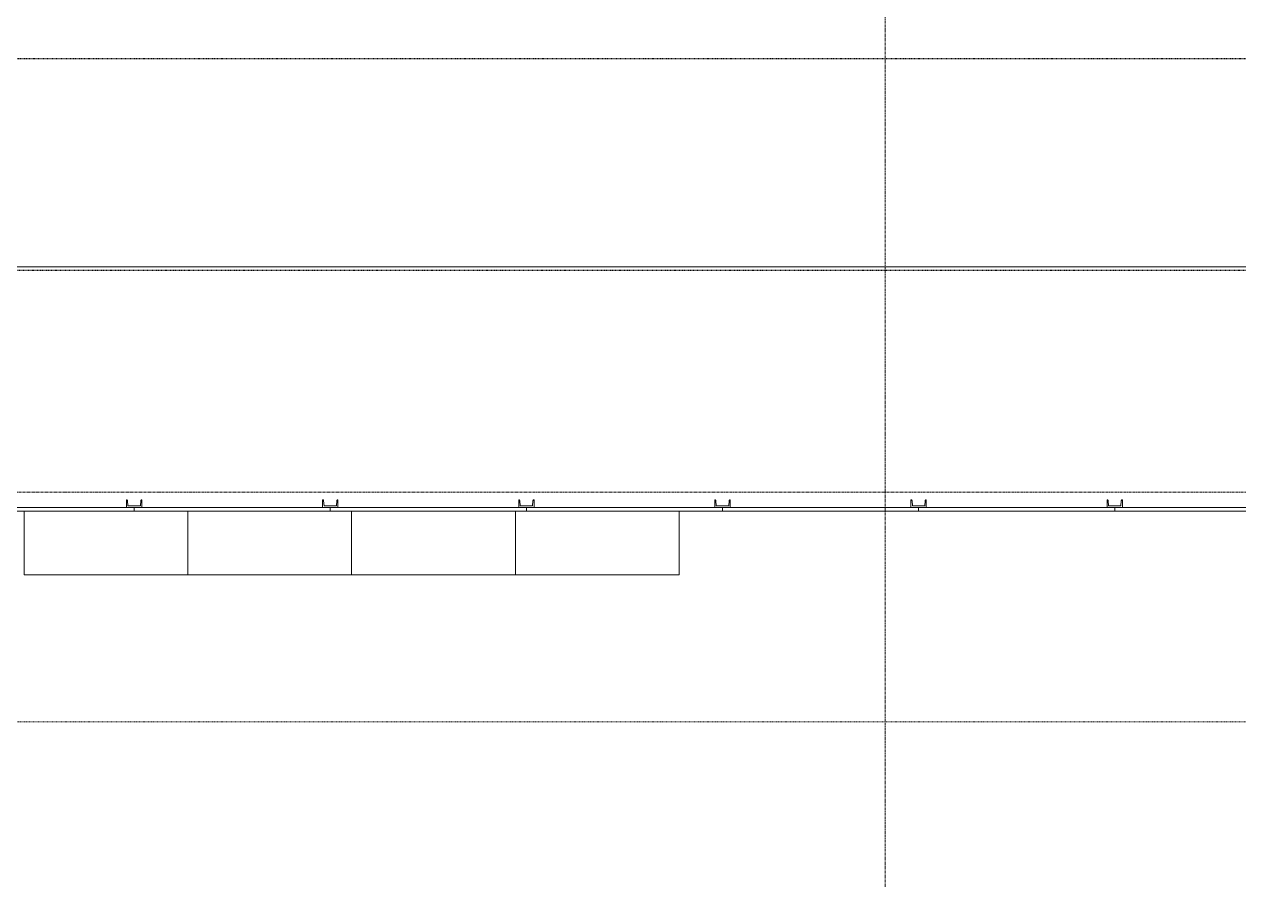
# Model space of a CAD drawing. Header units: inches. Extents: x -4058 to -1781, y 9814 to 12264.
# Drawn here: x -3649.6 to -3412.2, y 9814 to 9982.6 of the extents above; entities that cross this region are included whole.
import ezdxf

# ---------------------------------------------------------------- set-up
doc = ezdxf.new("R2010")
doc.units = ezdxf.units.IN
doc.header["$MEASUREMENT"] = 0
for name, pattern in [('Aligning Line 1_8_', [0.25, 0.125, -0.125]), ('Dash_2_', [0.25, 0.125, -0.125]), ('Grid Line 1_2_', [0.875, 0.5, -0.125, 0.125, -0.125])]:
    doc.linetypes.add(name, pattern=pattern)
for name, color, linetype, lineweight in [('0-1', 7, 'Continuous', 5), ('0-2', 7, 'Continuous', 9), ('A-FLOR-1', 7, 'Continuous', 9), ('A-GLAZ-CURT-1', 7, 'Continuous', 9), ('A-GLAZ-CWMG-1', 7, 'Continuous', 9), ('E-ELEC-EQPM-1', 7, 'Continuous', 9), ('G-ANNO-SYMB', 111, 'Aligning Line 1_8_', 9), ('S-GRID-1', 1, 'Grid Line 1_2_', 9)]:
    doc.layers.add(name, color=color, linetype=linetype, lineweight=lineweight)
doc.layers.add('0-3', color=250, linetype='Dash_2_')

# ---------------------------------------------------------------- blocks, each defined once
blk = doc.blocks.new('Horizontal_Siding - Horizontal_Siding-2907273-UNIT PLANS - 1ST FLOOR')
at = {"layer": 'A-GLAZ-CURT-1'}
for p, q in [((-19.17, 2.25), (19.17, 2.25)), ((-19.17, 1.5), (-19.17, 2.25)), ((17.67, 1.5), (-17.67, 1.5)), ((19.17, 2.25), (19.17, 1.5))]:
    blk.add_line(p, q, dxfattribs=at)
blk = doc.blocks.new('Rectangular Mullion - RAILING POST-2666422-UNIT PLANS - 1ST FLOOR')
at = {"layer": 'A-GLAZ-CWMG-1'}
for p, q in [((-1.5, -1.5), (-1.5, 0)), ((1.5, 0), (1.5, -1.5)), ((1.5, -1.5), (-1.5, -1.5)), ((-1.29, -0.21), (-1.22, -1.18)), ((-1.22, -1.18), (1.22, -1.18)), ((1.22, -1.18), (1.29, -0.21))]:
    blk.add_line(p, q, dxfattribs=at)
for centre, radius, start, end in [((-1.5, -0.21), 0.211, 359.472, 90), ((1.5, -0.21), 0.21, 90, 180.528)]:
    blk.add_arc(centre, radius, start, end, dxfattribs=at)
blk = doc.blocks.new('262400 - Switchboards and Panelboards - Electric Panel - Generic - 262400 - Switchboards and Panelboards - Electric Panel - Generic-V18-UNIT PLANS - 1ST FLOOR')
at = {"layer": 'E-ELEC-EQPM-1'}
for p, q in [((32, 13), (0, 13)), ((0, 13), (0, 0.55)), ((32, 0.55), (32, 13))]:
    blk.add_line(p, q, dxfattribs=at)
blk = doc.blocks.new('CTR - 1st Phase - Shell_rvt-1-UNIT PLANS - 1ST FLOOR')
at = {"layer": 'A-FLOR-1'}
blk.add_line((-3329.12, 9935.19), (-3759.32, 9935.19), dxfattribs=at)
at = {"layer": '0-2', "rotation": 180}
for name, p in [('Horizontal_Siding - Horizontal_Siding-2907273-UNIT PLANS - 1ST FLOOR', (-3647.31, 9889.69)), ('Horizontal_Siding - Horizontal_Siding-2907273-UNIT PLANS - 1ST FLOOR', (-3608.97, 9889.69)), ('Horizontal_Siding - Horizontal_Siding-2907273-UNIT PLANS - 1ST FLOOR', (-3570.63, 9889.69)), ('Horizontal_Siding - Horizontal_Siding-2907273-UNIT PLANS - 1ST FLOOR', (-3532.3, 9889.69)), ('Horizontal_Siding - Horizontal_Siding-2907273-UNIT PLANS - 1ST FLOOR', (-3493.96, 9889.69)), ('Horizontal_Siding - Horizontal_Siding-2907273-UNIT PLANS - 1ST FLOOR', (-3455.62, 9889.69)), ('Horizontal_Siding - Horizontal_Siding-2907273-UNIT PLANS - 1ST FLOOR', (-3417.29, 9889.69)), ('262400 - Switchboards and Panelboards - Electric Panel - Generic - 262400 - Switchboards and Panelboards - Electric Panel - Generic-V18-UNIT PLANS - 1ST FLOOR', (-3617.62, 9887.99)), ('262400 - Switchboards and Panelboards - Electric Panel - Generic - 262400 - Switchboards and Panelboards - Electric Panel - Generic-V18-UNIT PLANS - 1ST FLOOR', (-3585.62, 9887.99)), ('262400 - Switchboards and Panelboards - Electric Panel - Generic - 262400 - Switchboards and Panelboards - Electric Panel - Generic-V18-UNIT PLANS - 1ST FLOOR', (-3553.62, 9887.99)), ('262400 - Switchboards and Panelboards - Electric Panel - Generic - 262400 - Switchboards and Panelboards - Electric Panel - Generic-V18-UNIT PLANS - 1ST FLOOR', (-3521.62, 9887.99))]:
    blk.add_blockref(name, p, dxfattribs=at)
at = {"layer": '0-2', "extrusion": (0, 0, -1)}
for p in [(3628.14, 9889.69), (3589.8, 9889.69), (3551.47, 9889.69), (3513.13, 9889.69), (3474.79, 9889.69), (3436.46, 9889.69)]:
    blk.add_blockref('Rectangular Mullion - RAILING POST-2666422-UNIT PLANS - 1ST FLOOR', p, dxfattribs=at)

msp = doc.modelspace()

# ---------------------------------------------------------------- block references
at = {"layer": '0-1'}
msp.add_blockref('CTR - 1st Phase - Shell_rvt-1-UNIT PLANS - 1ST FLOOR', (0, 0), dxfattribs=at)

# ---------------------------------------------------------------- next in the draw order: linework, layer by layer
at = {"layer": '0-3'}
for p, q in [((-2851.7738, 9975.90299), (-3939.53358, 9975.90299)), ((-3335.72374, 9934.50403), (-3984.49987, 9934.50403))]:
    msp.add_line(p, q, dxfattribs=at)
at = {"layer": 'G-ANNO-SYMB'}
for p, q in [((-2851.7738, 9975.90299), (-3939.53358, 9975.90299)), ((-1813.52288, 9846.2766), (-4009.5295, 9846.2766))]:
    msp.add_line(p, q, dxfattribs=at)
at = {"layer": 'S-GRID-1'}
for p, q in [((-3481.32374, 9814.0266), (-3481.32374, 12247.50061)), ((-1781.27288, 9891.1894), (-4041.7795, 9891.1894))]:
    msp.add_line(p, q, dxfattribs=at)

doc.saveas('drawing.dxf')
